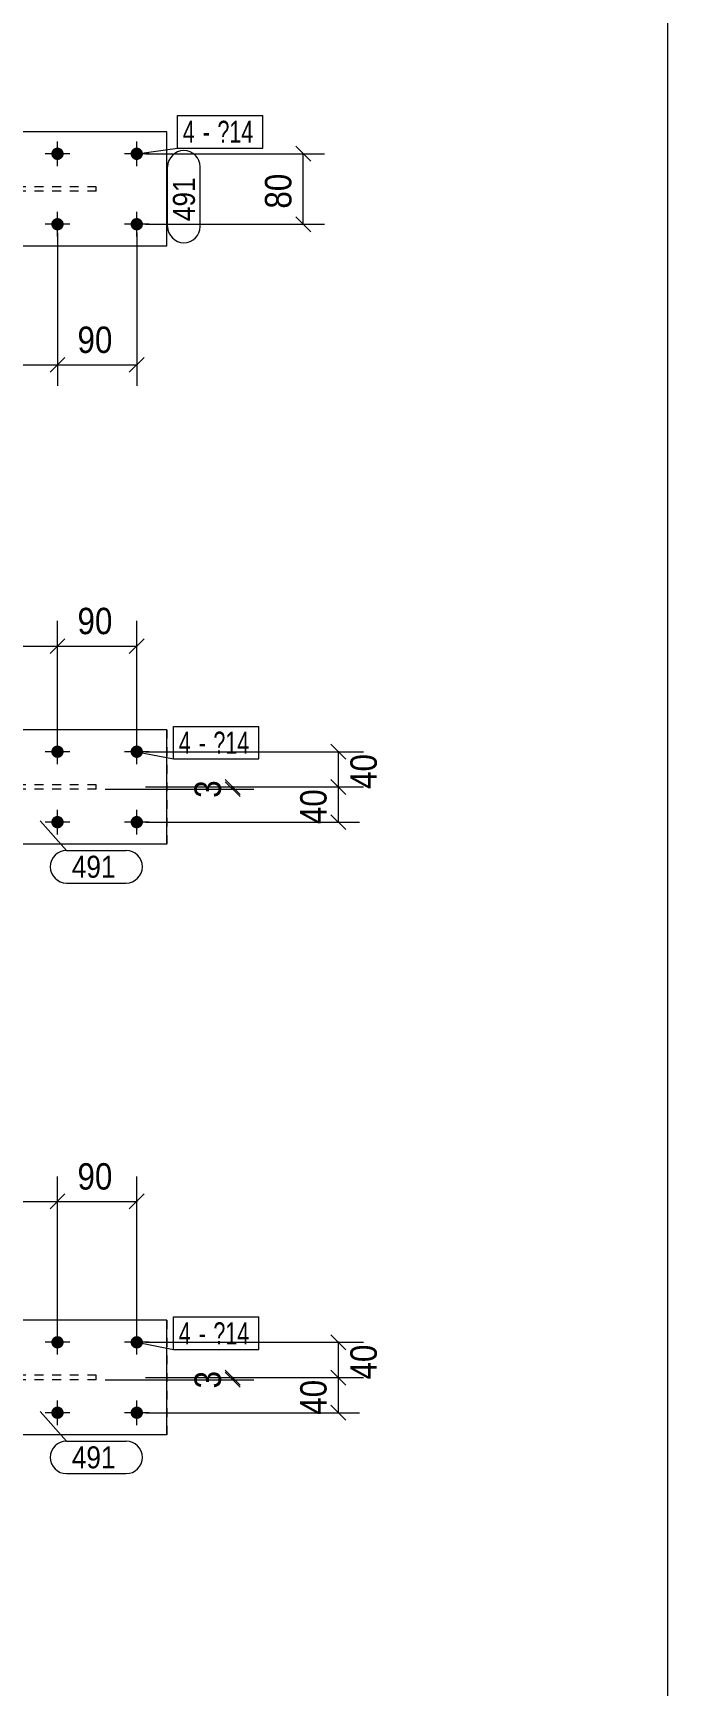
# Model space of a CAD drawing. Header units: millimetres. Extents: x 2 to 579, y 1 to 825.
# Drawn here: x 506.9 to 579, y 385.9 to 573.6 of the extents above; entities that cross this region are included whole.
import ezdxf

# ---------------------------------------------------------------- set-up
doc = ezdxf.new("R2010")
doc.units = ezdxf.units.MM
doc.linetypes.add('XKITLINE00', pattern=[0])
doc.linetypes.add('XKITLINE01', pattern=[4, 1, -1, 1, -1])
for name, color, linetype, lineweight in [('Bolt', 3, 'Continuous', 0), ('BoltMark', 7, 'Continuous', 0), ('Dimensions', 7, 'Continuous', 0), ('DrawingSheet', 5, 'Continuous', 0), ('Part', 2, 'Continuous', 0), ('PartMark', 7, 'Continuous', 0)]:
    doc.layers.add(name, color=color, linetype=linetype, lineweight=lineweight)
doc.styles.add('ARIAL', font='ARIAL.TTF')
doc.styles.add('ARIAL_NARROW', font='ARIALN.TTF')

# ---------------------------------------------------------------- blocks, each defined once
blk = doc.blocks.new('*A75')
at = {"layer": 'Bolt'}
for points in [[(509.67, 491.29), (509.63, 491.29), (509.6, 491.29), (509.56, 491.3), (509.53, 491.31), (509.5, 491.32), (509.46, 491.33), (509.43, 491.34), (509.4, 491.35), (509.37, 491.37), (509.34, 491.39), (509.31, 491.4), (509.28, 491.42), (509.26, 491.44), (509.23, 491.47), (509.2, 491.49), (509.18, 491.52), (509.16, 491.54), (509.14, 491.57), (509.12, 491.6), (509.1, 491.63), (509.08, 491.66), (509.07, 491.69), (509.05, 491.72), (509.04, 491.75), (509.03, 491.78), (509.02, 491.82), (509.01, 491.85), (509.01, 491.88), (509, 491.92), (509, 491.95), (509, 491.99), (509, 492.02), (509, 492.05), (509.01, 492.09), (509.01, 492.12), (509.02, 492.16), (509.03, 492.19), (509.04, 492.22), (509.05, 492.25), (509.07, 492.29), (509.08, 492.32), (509.1, 492.35), (509.12, 492.38), (509.14, 492.4), (509.16, 492.43), (509.18, 492.46), (509.2, 492.48), (509.23, 492.5), (509.26, 492.53), (509.28, 492.55), (509.31, 492.57), (509.34, 492.59), (509.37, 492.6), (509.4, 492.62), (509.43, 492.63), (509.46, 492.65), (509.5, 492.66), (509.53, 492.67), (509.56, 492.67), (509.6, 492.68), (509.63, 492.68), (509.67, 492.69), (509.7, 492.69), (509.73, 492.69), (509.77, 492.68), (509.8, 492.68), (509.84, 492.67), (509.87, 492.67), (509.9, 492.66), (509.94, 492.65), (509.97, 492.63), (510, 492.62), (510.03, 492.6), (510.06, 492.59), (510.09, 492.57), (510.12, 492.55), (510.14, 492.53), (510.17, 492.5), (510.19, 492.48), (510.22, 492.46), (510.24, 492.43), (510.26, 492.4), (510.28, 492.38), (510.3, 492.35), (510.32, 492.32), (510.33, 492.29), (510.35, 492.25), (510.36, 492.22), (510.37, 492.19), (510.38, 492.16), (510.39, 492.12), (510.39, 492.09), (510.4, 492.05), (510.4, 492.02), (510.4, 491.99), (510.4, 491.95), (510.4, 491.92), (510.39, 491.88), (510.39, 491.85), (510.38, 491.82), (510.37, 491.78), (510.36, 491.75), (510.35, 491.72), (510.33, 491.69), (510.32, 491.66), (510.3, 491.63), (510.28, 491.6), (510.26, 491.57), (510.24, 491.54), (510.22, 491.52), (510.19, 491.49), (510.17, 491.47), (510.14, 491.44), (510.12, 491.42), (510.09, 491.4), (510.06, 491.39), (510.03, 491.37), (510, 491.35), (509.97, 491.34), (509.94, 491.33), (509.9, 491.32), (509.87, 491.31), (509.84, 491.3), (509.8, 491.29), (509.77, 491.29), (509.73, 491.29), (509.7, 491.29)], [(518.67, 491.29), (518.63, 491.29), (518.6, 491.29), (518.56, 491.3), (518.53, 491.31), (518.5, 491.32), (518.46, 491.33), (518.43, 491.34), (518.4, 491.35), (518.37, 491.37), (518.34, 491.39), (518.31, 491.4), (518.28, 491.42), (518.26, 491.44), (518.23, 491.47), (518.2, 491.49), (518.18, 491.52), (518.16, 491.54), (518.14, 491.57), (518.12, 491.6), (518.1, 491.63), (518.08, 491.66), (518.07, 491.69), (518.05, 491.72), (518.04, 491.75), (518.03, 491.78), (518.02, 491.82), (518.01, 491.85), (518.01, 491.88), (518, 491.92), (518, 491.95), (518, 491.99), (518, 492.02), (518, 492.05), (518.01, 492.09), (518.01, 492.12), (518.02, 492.16), (518.03, 492.19), (518.04, 492.22), (518.05, 492.25), (518.07, 492.29), (518.08, 492.32), (518.1, 492.35), (518.12, 492.38), (518.14, 492.4), (518.16, 492.43), (518.18, 492.46), (518.2, 492.48), (518.23, 492.5), (518.26, 492.53), (518.28, 492.55), (518.31, 492.57), (518.34, 492.59), (518.37, 492.6), (518.4, 492.62), (518.43, 492.63), (518.46, 492.65), (518.5, 492.66), (518.53, 492.67), (518.56, 492.67), (518.6, 492.68), (518.63, 492.68), (518.67, 492.69), (518.7, 492.69), (518.73, 492.69), (518.77, 492.68), (518.8, 492.68), (518.84, 492.67), (518.87, 492.67), (518.9, 492.66), (518.94, 492.65), (518.97, 492.63), (519, 492.62), (519.03, 492.6), (519.06, 492.59), (519.09, 492.57), (519.12, 492.55), (519.14, 492.53), (519.17, 492.5), (519.19, 492.48), (519.22, 492.46), (519.24, 492.43), (519.26, 492.4), (519.28, 492.38), (519.3, 492.35), (519.32, 492.32), (519.33, 492.29), (519.35, 492.25), (519.36, 492.22), (519.37, 492.19), (519.38, 492.16), (519.39, 492.12), (519.39, 492.09), (519.4, 492.05), (519.4, 492.02), (519.4, 491.99), (519.4, 491.95), (519.4, 491.92), (519.39, 491.88), (519.39, 491.85), (519.38, 491.82), (519.37, 491.78), (519.36, 491.75), (519.35, 491.72), (519.33, 491.69), (519.32, 491.66), (519.3, 491.63), (519.28, 491.6), (519.26, 491.57), (519.24, 491.54), (519.22, 491.52), (519.19, 491.49), (519.17, 491.47), (519.14, 491.44), (519.12, 491.42), (519.09, 491.4), (519.06, 491.39), (519.03, 491.37), (519, 491.35), (518.97, 491.34), (518.94, 491.33), (518.9, 491.32), (518.87, 491.31), (518.84, 491.3), (518.8, 491.29), (518.77, 491.29), (518.73, 491.29), (518.7, 491.29)], [(509.67, 483.29), (509.63, 483.29), (509.6, 483.29), (509.56, 483.3), (509.53, 483.31), (509.5, 483.32), (509.46, 483.33), (509.43, 483.34), (509.4, 483.35), (509.37, 483.37), (509.34, 483.39), (509.31, 483.4), (509.28, 483.42), (509.26, 483.44), (509.23, 483.47), (509.2, 483.49), (509.18, 483.52), (509.16, 483.54), (509.14, 483.57), (509.12, 483.6), (509.1, 483.63), (509.08, 483.66), (509.07, 483.69), (509.05, 483.72), (509.04, 483.75), (509.03, 483.78), (509.02, 483.82), (509.01, 483.85), (509.01, 483.88), (509, 483.92), (509, 483.95), (509, 483.99), (509, 484.02), (509, 484.05), (509.01, 484.09), (509.01, 484.12), (509.02, 484.16), (509.03, 484.19), (509.04, 484.22), (509.05, 484.25), (509.07, 484.29), (509.08, 484.32), (509.1, 484.35), (509.12, 484.38), (509.14, 484.4), (509.16, 484.43), (509.18, 484.46), (509.2, 484.48), (509.23, 484.5), (509.26, 484.53), (509.28, 484.55), (509.31, 484.57), (509.34, 484.59), (509.37, 484.6), (509.4, 484.62), (509.43, 484.63), (509.46, 484.65), (509.5, 484.66), (509.53, 484.67), (509.56, 484.67), (509.6, 484.68), (509.63, 484.68), (509.67, 484.69), (509.7, 484.69), (509.73, 484.69), (509.77, 484.68), (509.8, 484.68), (509.84, 484.67), (509.87, 484.67), (509.9, 484.66), (509.94, 484.65), (509.97, 484.63), (510, 484.62), (510.03, 484.6), (510.06, 484.59), (510.09, 484.57), (510.12, 484.55), (510.14, 484.53), (510.17, 484.5), (510.19, 484.48), (510.22, 484.46), (510.24, 484.43), (510.26, 484.4), (510.28, 484.38), (510.3, 484.35), (510.32, 484.32), (510.33, 484.29), (510.35, 484.25), (510.36, 484.22), (510.37, 484.19), (510.38, 484.16), (510.39, 484.12), (510.39, 484.09), (510.4, 484.05), (510.4, 484.02), (510.4, 483.99), (510.4, 483.95), (510.4, 483.92), (510.39, 483.88), (510.39, 483.85), (510.38, 483.82), (510.37, 483.78), (510.36, 483.75), (510.35, 483.72), (510.33, 483.69), (510.32, 483.66), (510.3, 483.63), (510.28, 483.6), (510.26, 483.57), (510.24, 483.54), (510.22, 483.52), (510.19, 483.49), (510.17, 483.47), (510.14, 483.44), (510.12, 483.42), (510.09, 483.4), (510.06, 483.39), (510.03, 483.37), (510, 483.35), (509.97, 483.34), (509.94, 483.33), (509.9, 483.32), (509.87, 483.31), (509.84, 483.3), (509.8, 483.29), (509.77, 483.29), (509.73, 483.29), (509.7, 483.29)], [(518.67, 483.29), (518.63, 483.29), (518.6, 483.29), (518.56, 483.3), (518.53, 483.31), (518.5, 483.32), (518.46, 483.33), (518.43, 483.34), (518.4, 483.35), (518.37, 483.37), (518.34, 483.39), (518.31, 483.4), (518.28, 483.42), (518.26, 483.44), (518.23, 483.47), (518.2, 483.49), (518.18, 483.52), (518.16, 483.54), (518.14, 483.57), (518.12, 483.6), (518.1, 483.63), (518.08, 483.66), (518.07, 483.69), (518.05, 483.72), (518.04, 483.75), (518.03, 483.78), (518.02, 483.82), (518.01, 483.85), (518.01, 483.88), (518, 483.92), (518, 483.95), (518, 483.99), (518, 484.02), (518, 484.05), (518.01, 484.09), (518.01, 484.12), (518.02, 484.16), (518.03, 484.19), (518.04, 484.22), (518.05, 484.25), (518.07, 484.29), (518.08, 484.32), (518.1, 484.35), (518.12, 484.38), (518.14, 484.4), (518.16, 484.43), (518.18, 484.46), (518.2, 484.48), (518.23, 484.5), (518.26, 484.53), (518.28, 484.55), (518.31, 484.57), (518.34, 484.59), (518.37, 484.6), (518.4, 484.62), (518.43, 484.63), (518.46, 484.65), (518.5, 484.66), (518.53, 484.67), (518.56, 484.67), (518.6, 484.68), (518.63, 484.68), (518.67, 484.69), (518.7, 484.69), (518.73, 484.69), (518.77, 484.68), (518.8, 484.68), (518.84, 484.67), (518.87, 484.67), (518.9, 484.66), (518.94, 484.65), (518.97, 484.63), (519, 484.62), (519.03, 484.6), (519.06, 484.59), (519.09, 484.57), (519.12, 484.55), (519.14, 484.53), (519.17, 484.5), (519.19, 484.48), (519.22, 484.46), (519.24, 484.43), (519.26, 484.4), (519.28, 484.38), (519.3, 484.35), (519.32, 484.32), (519.33, 484.29), (519.35, 484.25), (519.36, 484.22), (519.37, 484.19), (519.38, 484.16), (519.39, 484.12), (519.39, 484.09), (519.4, 484.05), (519.4, 484.02), (519.4, 483.99), (519.4, 483.95), (519.4, 483.92), (519.39, 483.88), (519.39, 483.85), (519.38, 483.82), (519.37, 483.78), (519.36, 483.75), (519.35, 483.72), (519.33, 483.69), (519.32, 483.66), (519.3, 483.63), (519.28, 483.6), (519.26, 483.57), (519.24, 483.54), (519.22, 483.52), (519.19, 483.49), (519.17, 483.47), (519.14, 483.44), (519.12, 483.42), (519.09, 483.4), (519.06, 483.39), (519.03, 483.37), (519, 483.35), (518.97, 483.34), (518.94, 483.33), (518.9, 483.32), (518.87, 483.31), (518.84, 483.3), (518.8, 483.29), (518.77, 483.29), (518.73, 483.29), (518.7, 483.29)]]:
    blk.add_hatch(color=3, dxfattribs=at).paths.add_polyline_path(points, flags=17)
at = {"layer": 'Bolt', "color": 3, "linetype": 'XKITLINE00', "lineweight": 0}
for p, q in [((509.7, 490.59), (509.7, 493.39)), ((518.7, 490.59), (518.7, 493.39)), ((511.1, 491.99), (508.3, 491.99)), ((520.1, 491.99), (517.3, 491.99)), ((509.7, 482.59), (509.7, 485.39)), ((518.7, 482.59), (518.7, 485.39)), ((511.1, 483.99), (508.3, 483.99)), ((520.1, 483.99), (517.3, 483.99))]:
    blk.add_line(p, q, dxfattribs=at)
blk = doc.blocks.new('*A77')
at = {"layer": 'Part', "color": 7, "linetype": 'XKITLINE01', "lineweight": 0}
for p, q in [((514.1, 488.24), (504.1, 488.24)), ((504.1, 487.74), (504.1, 488.24)), ((514.1, 487.74), (504.1, 487.74)), ((514.1, 487.74), (514.1, 488.24))]:
    blk.add_line(p, q, dxfattribs=at)
blk = doc.blocks.new('*A78')
at = {"layer": 'Part', "color": 2, "linetype": 'XKITLINE00', "lineweight": 0}
for p, q in [((522.1, 494.49), (504.1, 494.49)), ((522.1, 481.49), (522.1, 494.49)), ((522.1, 481.49), (504.1, 481.49))]:
    blk.add_line(p, q, dxfattribs=at)
at = {"layer": 'Part', "color": 7, "linetype": 'XKITLINE01', "lineweight": 0}
for p, q in [((504.1, 481.49), (504.1, 494.49)), ((504.1, 494.49), (504.1, 481.49)), ((522.1, 494.49), (522.1, 481.49))]:
    blk.add_line(p, q, dxfattribs=at)
blk = doc.blocks.new('*A85')
at = {"layer": 'Bolt'}
for points in [[(509.67, 559.22), (509.63, 559.22), (509.6, 559.22), (509.56, 559.23), (509.53, 559.24), (509.5, 559.25), (509.46, 559.26), (509.43, 559.27), (509.4, 559.28), (509.37, 559.3), (509.34, 559.32), (509.31, 559.34), (509.28, 559.35), (509.26, 559.38), (509.23, 559.4), (509.2, 559.42), (509.18, 559.45), (509.16, 559.47), (509.14, 559.5), (509.12, 559.53), (509.1, 559.56), (509.08, 559.59), (509.07, 559.62), (509.05, 559.65), (509.04, 559.68), (509.03, 559.71), (509.02, 559.75), (509.01, 559.78), (509.01, 559.81), (509, 559.85), (509, 559.88), (509, 559.92), (509, 559.95), (509, 559.99), (509.01, 560.02), (509.01, 560.05), (509.02, 560.09), (509.03, 560.12), (509.04, 560.15), (509.05, 560.18), (509.07, 560.22), (509.08, 560.25), (509.1, 560.28), (509.12, 560.31), (509.14, 560.33), (509.16, 560.36), (509.18, 560.39), (509.2, 560.41), (509.23, 560.44), (509.26, 560.46), (509.28, 560.48), (509.31, 560.5), (509.34, 560.52), (509.37, 560.53), (509.4, 560.55), (509.43, 560.56), (509.46, 560.58), (509.5, 560.59), (509.53, 560.6), (509.56, 560.6), (509.6, 560.61), (509.63, 560.61), (509.67, 560.62), (509.7, 560.62), (509.73, 560.62), (509.77, 560.61), (509.8, 560.61), (509.84, 560.6), (509.87, 560.6), (509.9, 560.59), (509.94, 560.58), (509.97, 560.56), (510, 560.55), (510.03, 560.53), (510.06, 560.52), (510.09, 560.5), (510.12, 560.48), (510.14, 560.46), (510.17, 560.44), (510.19, 560.41), (510.22, 560.39), (510.24, 560.36), (510.26, 560.33), (510.28, 560.31), (510.3, 560.28), (510.32, 560.25), (510.33, 560.22), (510.35, 560.18), (510.36, 560.15), (510.37, 560.12), (510.38, 560.09), (510.39, 560.05), (510.39, 560.02), (510.4, 559.99), (510.4, 559.95), (510.4, 559.92), (510.4, 559.88), (510.4, 559.85), (510.39, 559.81), (510.39, 559.78), (510.38, 559.75), (510.37, 559.71), (510.36, 559.68), (510.35, 559.65), (510.33, 559.62), (510.32, 559.59), (510.3, 559.56), (510.28, 559.53), (510.26, 559.5), (510.24, 559.47), (510.22, 559.45), (510.19, 559.42), (510.17, 559.4), (510.14, 559.38), (510.12, 559.35), (510.09, 559.34), (510.06, 559.32), (510.03, 559.3), (510, 559.28), (509.97, 559.27), (509.94, 559.26), (509.9, 559.25), (509.87, 559.24), (509.84, 559.23), (509.8, 559.22), (509.77, 559.22), (509.73, 559.22), (509.7, 559.22)], [(518.67, 559.22), (518.63, 559.22), (518.6, 559.22), (518.56, 559.23), (518.53, 559.24), (518.5, 559.25), (518.46, 559.26), (518.43, 559.27), (518.4, 559.28), (518.37, 559.3), (518.34, 559.32), (518.31, 559.34), (518.28, 559.35), (518.26, 559.38), (518.23, 559.4), (518.2, 559.42), (518.18, 559.45), (518.16, 559.47), (518.14, 559.5), (518.12, 559.53), (518.1, 559.56), (518.08, 559.59), (518.07, 559.62), (518.05, 559.65), (518.04, 559.68), (518.03, 559.71), (518.02, 559.75), (518.01, 559.78), (518.01, 559.81), (518, 559.85), (518, 559.88), (518, 559.92), (518, 559.95), (518, 559.99), (518.01, 560.02), (518.01, 560.05), (518.02, 560.09), (518.03, 560.12), (518.04, 560.15), (518.05, 560.18), (518.07, 560.22), (518.08, 560.25), (518.1, 560.28), (518.12, 560.31), (518.14, 560.33), (518.16, 560.36), (518.18, 560.39), (518.2, 560.41), (518.23, 560.44), (518.26, 560.46), (518.28, 560.48), (518.31, 560.5), (518.34, 560.52), (518.37, 560.53), (518.4, 560.55), (518.43, 560.56), (518.46, 560.58), (518.5, 560.59), (518.53, 560.6), (518.56, 560.6), (518.6, 560.61), (518.63, 560.61), (518.67, 560.62), (518.7, 560.62), (518.73, 560.62), (518.77, 560.61), (518.8, 560.61), (518.84, 560.6), (518.87, 560.6), (518.9, 560.59), (518.94, 560.58), (518.97, 560.56), (519, 560.55), (519.03, 560.53), (519.06, 560.52), (519.09, 560.5), (519.12, 560.48), (519.14, 560.46), (519.17, 560.44), (519.19, 560.41), (519.22, 560.39), (519.24, 560.36), (519.26, 560.33), (519.28, 560.31), (519.3, 560.28), (519.32, 560.25), (519.33, 560.22), (519.35, 560.18), (519.36, 560.15), (519.37, 560.12), (519.38, 560.09), (519.39, 560.05), (519.39, 560.02), (519.4, 559.99), (519.4, 559.95), (519.4, 559.92), (519.4, 559.88), (519.4, 559.85), (519.39, 559.81), (519.39, 559.78), (519.38, 559.75), (519.37, 559.71), (519.36, 559.68), (519.35, 559.65), (519.33, 559.62), (519.32, 559.59), (519.3, 559.56), (519.28, 559.53), (519.26, 559.5), (519.24, 559.47), (519.22, 559.45), (519.19, 559.42), (519.17, 559.4), (519.14, 559.38), (519.12, 559.35), (519.09, 559.34), (519.06, 559.32), (519.03, 559.3), (519, 559.28), (518.97, 559.27), (518.94, 559.26), (518.9, 559.25), (518.87, 559.24), (518.84, 559.23), (518.8, 559.22), (518.77, 559.22), (518.73, 559.22), (518.7, 559.22)], [(509.67, 551.22), (509.63, 551.22), (509.6, 551.22), (509.56, 551.23), (509.53, 551.24), (509.5, 551.25), (509.46, 551.26), (509.43, 551.27), (509.4, 551.28), (509.37, 551.3), (509.34, 551.32), (509.31, 551.34), (509.28, 551.35), (509.26, 551.38), (509.23, 551.4), (509.2, 551.42), (509.18, 551.45), (509.16, 551.47), (509.14, 551.5), (509.12, 551.53), (509.1, 551.56), (509.08, 551.59), (509.07, 551.62), (509.05, 551.65), (509.04, 551.68), (509.03, 551.71), (509.02, 551.75), (509.01, 551.78), (509.01, 551.81), (509, 551.85), (509, 551.88), (509, 551.92), (509, 551.95), (509, 551.99), (509.01, 552.02), (509.01, 552.05), (509.02, 552.09), (509.03, 552.12), (509.04, 552.15), (509.05, 552.18), (509.07, 552.22), (509.08, 552.25), (509.1, 552.28), (509.12, 552.31), (509.14, 552.33), (509.16, 552.36), (509.18, 552.39), (509.2, 552.41), (509.23, 552.44), (509.26, 552.46), (509.28, 552.48), (509.31, 552.5), (509.34, 552.52), (509.37, 552.53), (509.4, 552.55), (509.43, 552.56), (509.46, 552.58), (509.5, 552.59), (509.53, 552.6), (509.56, 552.6), (509.6, 552.61), (509.63, 552.61), (509.67, 552.62), (509.7, 552.62), (509.73, 552.62), (509.77, 552.61), (509.8, 552.61), (509.84, 552.6), (509.87, 552.6), (509.9, 552.59), (509.94, 552.58), (509.97, 552.56), (510, 552.55), (510.03, 552.53), (510.06, 552.52), (510.09, 552.5), (510.12, 552.48), (510.14, 552.46), (510.17, 552.44), (510.19, 552.41), (510.22, 552.39), (510.24, 552.36), (510.26, 552.33), (510.28, 552.31), (510.3, 552.28), (510.32, 552.25), (510.33, 552.22), (510.35, 552.18), (510.36, 552.15), (510.37, 552.12), (510.38, 552.09), (510.39, 552.05), (510.39, 552.02), (510.4, 551.99), (510.4, 551.95), (510.4, 551.92), (510.4, 551.88), (510.4, 551.85), (510.39, 551.81), (510.39, 551.78), (510.38, 551.75), (510.37, 551.71), (510.36, 551.68), (510.35, 551.65), (510.33, 551.62), (510.32, 551.59), (510.3, 551.56), (510.28, 551.53), (510.26, 551.5), (510.24, 551.47), (510.22, 551.45), (510.19, 551.42), (510.17, 551.4), (510.14, 551.38), (510.12, 551.35), (510.09, 551.34), (510.06, 551.32), (510.03, 551.3), (510, 551.28), (509.97, 551.27), (509.94, 551.26), (509.9, 551.25), (509.87, 551.24), (509.84, 551.23), (509.8, 551.22), (509.77, 551.22), (509.73, 551.22), (509.7, 551.22)], [(518.67, 551.22), (518.63, 551.22), (518.6, 551.22), (518.56, 551.23), (518.53, 551.24), (518.5, 551.25), (518.46, 551.26), (518.43, 551.27), (518.4, 551.28), (518.37, 551.3), (518.34, 551.32), (518.31, 551.34), (518.28, 551.35), (518.26, 551.38), (518.23, 551.4), (518.2, 551.42), (518.18, 551.45), (518.16, 551.47), (518.14, 551.5), (518.12, 551.53), (518.1, 551.56), (518.08, 551.59), (518.07, 551.62), (518.05, 551.65), (518.04, 551.68), (518.03, 551.71), (518.02, 551.75), (518.01, 551.78), (518.01, 551.81), (518, 551.85), (518, 551.88), (518, 551.92), (518, 551.95), (518, 551.99), (518.01, 552.02), (518.01, 552.05), (518.02, 552.09), (518.03, 552.12), (518.04, 552.15), (518.05, 552.18), (518.07, 552.22), (518.08, 552.25), (518.1, 552.28), (518.12, 552.31), (518.14, 552.33), (518.16, 552.36), (518.18, 552.39), (518.2, 552.41), (518.23, 552.44), (518.26, 552.46), (518.28, 552.48), (518.31, 552.5), (518.34, 552.52), (518.37, 552.53), (518.4, 552.55), (518.43, 552.56), (518.46, 552.58), (518.5, 552.59), (518.53, 552.6), (518.56, 552.6), (518.6, 552.61), (518.63, 552.61), (518.67, 552.62), (518.7, 552.62), (518.73, 552.62), (518.77, 552.61), (518.8, 552.61), (518.84, 552.6), (518.87, 552.6), (518.9, 552.59), (518.94, 552.58), (518.97, 552.56), (519, 552.55), (519.03, 552.53), (519.06, 552.52), (519.09, 552.5), (519.12, 552.48), (519.14, 552.46), (519.17, 552.44), (519.19, 552.41), (519.22, 552.39), (519.24, 552.36), (519.26, 552.33), (519.28, 552.31), (519.3, 552.28), (519.32, 552.25), (519.33, 552.22), (519.35, 552.18), (519.36, 552.15), (519.37, 552.12), (519.38, 552.09), (519.39, 552.05), (519.39, 552.02), (519.4, 551.99), (519.4, 551.95), (519.4, 551.92), (519.4, 551.88), (519.4, 551.85), (519.39, 551.81), (519.39, 551.78), (519.38, 551.75), (519.37, 551.71), (519.36, 551.68), (519.35, 551.65), (519.33, 551.62), (519.32, 551.59), (519.3, 551.56), (519.28, 551.53), (519.26, 551.5), (519.24, 551.47), (519.22, 551.45), (519.19, 551.42), (519.17, 551.4), (519.14, 551.38), (519.12, 551.35), (519.09, 551.34), (519.06, 551.32), (519.03, 551.3), (519, 551.28), (518.97, 551.27), (518.94, 551.26), (518.9, 551.25), (518.87, 551.24), (518.84, 551.23), (518.8, 551.22), (518.77, 551.22), (518.73, 551.22), (518.7, 551.22)]]:
    blk.add_hatch(color=3, dxfattribs=at).paths.add_polyline_path(points, flags=17)
at = {"layer": 'Bolt', "color": 3, "linetype": 'XKITLINE00', "lineweight": 0}
for p, q in [((511.1, 559.92), (508.3, 559.92)), ((509.7, 558.52), (509.7, 561.32)), ((520.1, 559.92), (517.3, 559.92)), ((518.7, 558.52), (518.7, 561.32)), ((509.7, 550.52), (509.7, 553.32)), ((518.7, 550.52), (518.7, 553.32)), ((511.1, 551.92), (508.3, 551.92)), ((520.1, 551.92), (517.3, 551.92))]:
    blk.add_line(p, q, dxfattribs=at)
blk = doc.blocks.new('*A88')
at = {"layer": 'Part', "color": 7, "linetype": 'XKITLINE01', "lineweight": 0}
for p, q in [((514.1, 556.17), (504.1, 556.17)), ((504.1, 555.67), (504.1, 556.17)), ((514.1, 555.67), (514.1, 556.17)), ((514.1, 555.67), (504.1, 555.67))]:
    blk.add_line(p, q, dxfattribs=at)
blk = doc.blocks.new('*A89')
at = {"layer": 'Part', "color": 2, "linetype": 'XKITLINE00', "lineweight": 0}
for p, q in [((522.1, 562.42), (504.1, 562.42)), ((522.1, 549.42), (522.1, 562.42)), ((522.1, 549.42), (504.1, 549.42))]:
    blk.add_line(p, q, dxfattribs=at)
at = {"layer": 'Part', "color": 7, "linetype": 'XKITLINE01', "lineweight": 0}
blk.add_line((504.1, 549.42), (504.1, 562.42), dxfattribs=at)
blk = doc.blocks.new('*A105')
at = {"layer": 'Bolt'}
for points in [[(509.67, 424.19), (509.63, 424.19), (509.6, 424.2), (509.56, 424.2), (509.53, 424.21), (509.5, 424.22), (509.46, 424.23), (509.43, 424.24), (509.4, 424.25), (509.37, 424.27), (509.34, 424.29), (509.31, 424.31), (509.28, 424.33), (509.26, 424.35), (509.23, 424.37), (509.2, 424.39), (509.18, 424.42), (509.16, 424.44), (509.14, 424.47), (509.12, 424.5), (509.1, 424.53), (509.08, 424.56), (509.07, 424.59), (509.05, 424.62), (509.04, 424.65), (509.03, 424.68), (509.02, 424.72), (509.01, 424.75), (509.01, 424.78), (509, 424.82), (509, 424.85), (509, 424.89), (509, 424.92), (509, 424.96), (509.01, 424.99), (509.01, 425.02), (509.02, 425.06), (509.03, 425.09), (509.04, 425.12), (509.05, 425.16), (509.07, 425.19), (509.08, 425.22), (509.1, 425.25), (509.12, 425.28), (509.14, 425.3), (509.16, 425.33), (509.18, 425.36), (509.2, 425.38), (509.23, 425.41), (509.26, 425.43), (509.28, 425.45), (509.31, 425.47), (509.34, 425.49), (509.37, 425.5), (509.4, 425.52), (509.43, 425.53), (509.46, 425.55), (509.5, 425.56), (509.53, 425.57), (509.56, 425.57), (509.6, 425.58), (509.63, 425.58), (509.67, 425.59), (509.7, 425.59), (509.73, 425.59), (509.77, 425.58), (509.8, 425.58), (509.84, 425.57), (509.87, 425.57), (509.9, 425.56), (509.94, 425.55), (509.97, 425.53), (510, 425.52), (510.03, 425.5), (510.06, 425.49), (510.09, 425.47), (510.12, 425.45), (510.14, 425.43), (510.17, 425.41), (510.19, 425.38), (510.22, 425.36), (510.24, 425.33), (510.26, 425.3), (510.28, 425.28), (510.3, 425.25), (510.32, 425.22), (510.33, 425.19), (510.35, 425.16), (510.36, 425.12), (510.37, 425.09), (510.38, 425.06), (510.39, 425.02), (510.39, 424.99), (510.4, 424.96), (510.4, 424.92), (510.4, 424.89), (510.4, 424.85), (510.4, 424.82), (510.39, 424.78), (510.39, 424.75), (510.38, 424.72), (510.37, 424.68), (510.36, 424.65), (510.35, 424.62), (510.33, 424.59), (510.32, 424.56), (510.3, 424.53), (510.28, 424.5), (510.26, 424.47), (510.24, 424.44), (510.22, 424.42), (510.19, 424.39), (510.17, 424.37), (510.14, 424.35), (510.12, 424.33), (510.09, 424.31), (510.06, 424.29), (510.03, 424.27), (510, 424.25), (509.97, 424.24), (509.94, 424.23), (509.9, 424.22), (509.87, 424.21), (509.84, 424.2), (509.8, 424.2), (509.77, 424.19), (509.73, 424.19), (509.7, 424.19)], [(518.67, 424.19), (518.63, 424.19), (518.6, 424.2), (518.56, 424.2), (518.53, 424.21), (518.5, 424.22), (518.46, 424.23), (518.43, 424.24), (518.4, 424.25), (518.37, 424.27), (518.34, 424.29), (518.31, 424.31), (518.28, 424.33), (518.26, 424.35), (518.23, 424.37), (518.2, 424.39), (518.18, 424.42), (518.16, 424.44), (518.14, 424.47), (518.12, 424.5), (518.1, 424.53), (518.08, 424.56), (518.07, 424.59), (518.05, 424.62), (518.04, 424.65), (518.03, 424.68), (518.02, 424.72), (518.01, 424.75), (518.01, 424.78), (518, 424.82), (518, 424.85), (518, 424.89), (518, 424.92), (518, 424.96), (518.01, 424.99), (518.01, 425.02), (518.02, 425.06), (518.03, 425.09), (518.04, 425.12), (518.05, 425.16), (518.07, 425.19), (518.08, 425.22), (518.1, 425.25), (518.12, 425.28), (518.14, 425.3), (518.16, 425.33), (518.18, 425.36), (518.2, 425.38), (518.23, 425.41), (518.26, 425.43), (518.28, 425.45), (518.31, 425.47), (518.34, 425.49), (518.37, 425.5), (518.4, 425.52), (518.43, 425.53), (518.46, 425.55), (518.5, 425.56), (518.53, 425.57), (518.56, 425.57), (518.6, 425.58), (518.63, 425.58), (518.67, 425.59), (518.7, 425.59), (518.73, 425.59), (518.77, 425.58), (518.8, 425.58), (518.84, 425.57), (518.87, 425.57), (518.9, 425.56), (518.94, 425.55), (518.97, 425.53), (519, 425.52), (519.03, 425.5), (519.06, 425.49), (519.09, 425.47), (519.12, 425.45), (519.14, 425.43), (519.17, 425.41), (519.19, 425.38), (519.22, 425.36), (519.24, 425.33), (519.26, 425.3), (519.28, 425.28), (519.3, 425.25), (519.32, 425.22), (519.33, 425.19), (519.35, 425.16), (519.36, 425.12), (519.37, 425.09), (519.38, 425.06), (519.39, 425.02), (519.39, 424.99), (519.4, 424.96), (519.4, 424.92), (519.4, 424.89), (519.4, 424.85), (519.4, 424.82), (519.39, 424.78), (519.39, 424.75), (519.38, 424.72), (519.37, 424.68), (519.36, 424.65), (519.35, 424.62), (519.33, 424.59), (519.32, 424.56), (519.3, 424.53), (519.28, 424.5), (519.26, 424.47), (519.24, 424.44), (519.22, 424.42), (519.19, 424.39), (519.17, 424.37), (519.14, 424.35), (519.12, 424.33), (519.09, 424.31), (519.06, 424.29), (519.03, 424.27), (519, 424.25), (518.97, 424.24), (518.94, 424.23), (518.9, 424.22), (518.87, 424.21), (518.84, 424.2), (518.8, 424.2), (518.77, 424.19), (518.73, 424.19), (518.7, 424.19)], [(509.67, 416.19), (509.63, 416.19), (509.6, 416.2), (509.56, 416.2), (509.53, 416.21), (509.5, 416.22), (509.46, 416.23), (509.43, 416.24), (509.4, 416.25), (509.37, 416.27), (509.34, 416.29), (509.31, 416.31), (509.28, 416.33), (509.26, 416.35), (509.23, 416.37), (509.2, 416.39), (509.18, 416.42), (509.16, 416.44), (509.14, 416.47), (509.12, 416.5), (509.1, 416.53), (509.08, 416.56), (509.07, 416.59), (509.05, 416.62), (509.04, 416.65), (509.03, 416.68), (509.02, 416.72), (509.01, 416.75), (509.01, 416.78), (509, 416.82), (509, 416.85), (509, 416.89), (509, 416.92), (509, 416.96), (509.01, 416.99), (509.01, 417.02), (509.02, 417.06), (509.03, 417.09), (509.04, 417.12), (509.05, 417.16), (509.07, 417.19), (509.08, 417.22), (509.1, 417.25), (509.12, 417.28), (509.14, 417.3), (509.16, 417.33), (509.18, 417.36), (509.2, 417.38), (509.23, 417.41), (509.26, 417.43), (509.28, 417.45), (509.31, 417.47), (509.34, 417.49), (509.37, 417.5), (509.4, 417.52), (509.43, 417.53), (509.46, 417.55), (509.5, 417.56), (509.53, 417.57), (509.56, 417.57), (509.6, 417.58), (509.63, 417.58), (509.67, 417.59), (509.7, 417.59), (509.73, 417.59), (509.77, 417.58), (509.8, 417.58), (509.84, 417.57), (509.87, 417.57), (509.9, 417.56), (509.94, 417.55), (509.97, 417.53), (510, 417.52), (510.03, 417.5), (510.06, 417.49), (510.09, 417.47), (510.12, 417.45), (510.14, 417.43), (510.17, 417.41), (510.19, 417.38), (510.22, 417.36), (510.24, 417.33), (510.26, 417.3), (510.28, 417.28), (510.3, 417.25), (510.32, 417.22), (510.33, 417.19), (510.35, 417.16), (510.36, 417.12), (510.37, 417.09), (510.38, 417.06), (510.39, 417.02), (510.39, 416.99), (510.4, 416.96), (510.4, 416.92), (510.4, 416.89), (510.4, 416.85), (510.4, 416.82), (510.39, 416.78), (510.39, 416.75), (510.38, 416.72), (510.37, 416.68), (510.36, 416.65), (510.35, 416.62), (510.33, 416.59), (510.32, 416.56), (510.3, 416.53), (510.28, 416.5), (510.26, 416.47), (510.24, 416.44), (510.22, 416.42), (510.19, 416.39), (510.17, 416.37), (510.14, 416.35), (510.12, 416.33), (510.09, 416.31), (510.06, 416.29), (510.03, 416.27), (510, 416.25), (509.97, 416.24), (509.94, 416.23), (509.9, 416.22), (509.87, 416.21), (509.84, 416.2), (509.8, 416.2), (509.77, 416.19), (509.73, 416.19), (509.7, 416.19)], [(518.67, 416.19), (518.63, 416.19), (518.6, 416.2), (518.56, 416.2), (518.53, 416.21), (518.5, 416.22), (518.46, 416.23), (518.43, 416.24), (518.4, 416.25), (518.37, 416.27), (518.34, 416.29), (518.31, 416.31), (518.28, 416.33), (518.26, 416.35), (518.23, 416.37), (518.2, 416.39), (518.18, 416.42), (518.16, 416.44), (518.14, 416.47), (518.12, 416.5), (518.1, 416.53), (518.08, 416.56), (518.07, 416.59), (518.05, 416.62), (518.04, 416.65), (518.03, 416.68), (518.02, 416.72), (518.01, 416.75), (518.01, 416.78), (518, 416.82), (518, 416.85), (518, 416.89), (518, 416.92), (518, 416.96), (518.01, 416.99), (518.01, 417.02), (518.02, 417.06), (518.03, 417.09), (518.04, 417.12), (518.05, 417.16), (518.07, 417.19), (518.08, 417.22), (518.1, 417.25), (518.12, 417.28), (518.14, 417.3), (518.16, 417.33), (518.18, 417.36), (518.2, 417.38), (518.23, 417.41), (518.26, 417.43), (518.28, 417.45), (518.31, 417.47), (518.34, 417.49), (518.37, 417.5), (518.4, 417.52), (518.43, 417.53), (518.46, 417.55), (518.5, 417.56), (518.53, 417.57), (518.56, 417.57), (518.6, 417.58), (518.63, 417.58), (518.67, 417.59), (518.7, 417.59), (518.73, 417.59), (518.77, 417.58), (518.8, 417.58), (518.84, 417.57), (518.87, 417.57), (518.9, 417.56), (518.94, 417.55), (518.97, 417.53), (519, 417.52), (519.03, 417.5), (519.06, 417.49), (519.09, 417.47), (519.12, 417.45), (519.14, 417.43), (519.17, 417.41), (519.19, 417.38), (519.22, 417.36), (519.24, 417.33), (519.26, 417.3), (519.28, 417.28), (519.3, 417.25), (519.32, 417.22), (519.33, 417.19), (519.35, 417.16), (519.36, 417.12), (519.37, 417.09), (519.38, 417.06), (519.39, 417.02), (519.39, 416.99), (519.4, 416.96), (519.4, 416.92), (519.4, 416.89), (519.4, 416.85), (519.4, 416.82), (519.39, 416.78), (519.39, 416.75), (519.38, 416.72), (519.37, 416.68), (519.36, 416.65), (519.35, 416.62), (519.33, 416.59), (519.32, 416.56), (519.3, 416.53), (519.28, 416.5), (519.26, 416.47), (519.24, 416.44), (519.22, 416.42), (519.19, 416.39), (519.17, 416.37), (519.14, 416.35), (519.12, 416.33), (519.09, 416.31), (519.06, 416.29), (519.03, 416.27), (519, 416.25), (518.97, 416.24), (518.94, 416.23), (518.9, 416.22), (518.87, 416.21), (518.84, 416.2), (518.8, 416.2), (518.77, 416.19), (518.73, 416.19), (518.7, 416.19)]]:
    blk.add_hatch(color=3, dxfattribs=at).paths.add_polyline_path(points, flags=17)
at = {"layer": 'Bolt', "color": 3, "linetype": 'XKITLINE00', "lineweight": 0}
for p, q in [((509.7, 423.49), (509.7, 426.29)), ((518.7, 423.49), (518.7, 426.29)), ((511.1, 424.89), (508.3, 424.89)), ((520.1, 424.89), (517.3, 424.89)), ((511.1, 416.89), (508.3, 416.89)), ((509.7, 415.49), (509.7, 418.29)), ((520.1, 416.89), (517.3, 416.89)), ((518.7, 415.49), (518.7, 418.29))]:
    blk.add_line(p, q, dxfattribs=at)
blk = doc.blocks.new('*A109')
at = {"layer": 'Part', "color": 7, "linetype": 'XKITLINE01', "lineweight": 0}
for p, q in [((514.1, 421.14), (504.1, 421.14)), ((504.1, 420.64), (504.1, 421.14)), ((514.1, 420.64), (504.1, 420.64)), ((514.1, 420.64), (514.1, 421.14))]:
    blk.add_line(p, q, dxfattribs=at)
blk = doc.blocks.new('*A110')
at = {"layer": 'Part', "color": 2, "linetype": 'XKITLINE00', "lineweight": 0}
for p, q in [((522.1, 427.39), (504.1, 427.39)), ((522.1, 414.39), (522.1, 427.39)), ((522.1, 414.39), (504.1, 414.39))]:
    blk.add_line(p, q, dxfattribs=at)
at = {"layer": 'Part', "color": 7, "linetype": 'XKITLINE01', "lineweight": 0}
for p, q in [((504.1, 414.39), (504.1, 427.39)), ((504.1, 427.39), (504.1, 414.39)), ((522.1, 427.39), (522.1, 414.39))]:
    blk.add_line(p, q, dxfattribs=at)
blk = doc.blocks.new('*A114')
at = {"layer": 'DrawingSheet', "color": 5, "linetype": 'XKITLINE00', "lineweight": 0}
blk.add_line((579, 5), (579, 825), dxfattribs=at)
blk = doc.blocks.new('*A224')
at = {"layer": 'Dimensions', "color": 7, "linetype": 'XKITLINE00', "lineweight": 0}
for p, q in [((481.6, 492.99), (481.6, 506.84)), ((509.7, 492.99), (509.7, 506.84)), ((482.45, 504.83), (480.75, 503.14)), ((481.6, 503.99), (509.7, 503.99)), ((510.55, 504.83), (508.85, 503.14))]:
    blk.add_line(p, q, dxfattribs=at)
at = {"layer": 'Dimensions', "color": 3}
for p in [(481.6, 503.99), (509.7, 503.99)]:
    blk.add_point(p, dxfattribs=at)
at = {"layer": 'Dimensions', "color": 3, "style": 'ARIAL', "width": 0.85}
blk.add_text('281', height=3, dxfattribs=at).set_placement((492.31, 505.34))
blk = doc.blocks.new('*A225')
at = {"layer": 'Dimensions', "color": 7, "linetype": 'XKITLINE00', "lineweight": 0}
for p, q in [((509.7, 492.99), (509.7, 506.84)), ((518.7, 492.99), (518.7, 506.84)), ((510.55, 504.83), (508.85, 503.14)), ((509.7, 503.99), (518.7, 503.99)), ((519.55, 504.83), (517.85, 503.14))]:
    blk.add_line(p, q, dxfattribs=at)
at = {"layer": 'Dimensions', "color": 3}
for p in [(509.7, 503.99), (518.7, 503.99)]:
    blk.add_point(p, dxfattribs=at)
at = {"layer": 'Dimensions', "color": 3, "style": 'ARIAL', "width": 0.85}
blk.add_text('90', height=3, dxfattribs=at).set_placement((511.97, 505.34))
blk = doc.blocks.new('*A226')
at = {"layer": 'Dimensions', "color": 7, "linetype": 'XKITLINE00', "lineweight": 0}
for p, q in [((540.75, 488.83), (542.45, 487.14)), ((519.7, 487.99), (544, 487.99)), ((541.6, 483.99), (541.6, 487.99)), ((540.75, 484.83), (542.45, 483.14)), ((519.7, 483.99), (544, 483.99))]:
    blk.add_line(p, q, dxfattribs=at)
at = {"layer": 'Dimensions', "color": 3}
for p in [(541.6, 487.99), (541.6, 483.99)]:
    blk.add_point(p, dxfattribs=at)
at = {"layer": 'Dimensions', "color": 3, "style": 'ARIAL', "width": 0.85}
blk.add_text('40', height=3, rotation=90.0002, dxfattribs=at).set_placement((540.25, 483.76))
blk = doc.blocks.new('*A227')
at = {"layer": 'Dimensions', "color": 7, "linetype": 'XKITLINE00', "lineweight": 0}
for p, q in [((540.75, 492.83), (542.45, 491.14)), ((519.7, 491.99), (544.45, 491.99)), ((541.6, 487.99), (541.6, 491.99)), ((540.75, 488.83), (542.45, 487.14)), ((519.7, 487.99), (544.45, 487.99))]:
    blk.add_line(p, q, dxfattribs=at)
at = {"layer": 'Dimensions', "color": 3}
for p in [(541.6, 491.99), (541.6, 487.99)]:
    blk.add_point(p, dxfattribs=at)
at = {"layer": 'Dimensions', "color": 3, "style": 'ARIAL', "width": 0.85}
blk.add_text('40', height=3, rotation=90.0002, dxfattribs=at).set_placement((545.95, 487.76))
blk = doc.blocks.new('*A228')
at = {"layer": 'Dimensions', "color": 7, "linetype": 'XKITLINE00', "lineweight": 0}
for p, q in [((528.75, 488.83), (530.45, 487.14)), ((528.75, 488.58), (530.45, 486.89)), ((515.1, 487.74), (532, 487.74)), ((519.7, 487.99), (532, 487.99)), ((529.6, 487.74), (529.6, 487.99))]:
    blk.add_line(p, q, dxfattribs=at)
at = {"layer": 'Dimensions', "color": 3}
for p in [(529.6, 487.99), (529.6, 487.74)]:
    blk.add_point(p, dxfattribs=at)
at = {"layer": 'Dimensions', "color": 3, "style": 'ARIAL', "width": 0.85}
blk.add_text('3', height=3, rotation=90.0002, dxfattribs=at).set_placement((528.25, 486.75))
blk = doc.blocks.new('*A229')
at = {"layer": 'BoltMark', "color": 7, "linetype": 'XKITLINE00', "lineweight": 0}
for p, q in [((522.87, 494.87), (532.56, 494.87)), ((522.87, 491.17), (522.87, 494.87)), ((532.56, 491.17), (532.56, 494.87)), ((518.7, 491.99), (522.87, 491.17)), ((522.87, 491.17), (532.56, 491.17))]:
    blk.add_line(p, q, dxfattribs=at)
at = {"layer": 'BoltMark', "color": 3, "style": 'ARIAL_NARROW', "width": 0.85}
for s, p in [('4', (523.47, 491.77)), ('?14', (527.4, 491.77)), ('-', (525.74, 491.77))]:
    blk.add_text(s, height=2.5, dxfattribs=at).set_placement(p)
blk = doc.blocks.new('*A231')
at = {"layer": 'PartMark', "color": 7, "linetype": 'XKITLINE00', "lineweight": 0}
for p, q in [((507.73, 484.12), (510.73, 480.77)), ((510.73, 480.77), (517.49, 480.77)), ((510.73, 477.07), (517.49, 477.07))]:
    blk.add_line(p, q, dxfattribs=at)
for centre, start, end in [((510.73, 478.92), 90, 270), ((517.49, 478.92), 270, 90)]:
    blk.add_arc(centre, 1.85, start, end, dxfattribs=at)
at = {"layer": 'PartMark', "color": 3, "style": 'ARIAL', "width": 0.85}
blk.add_text('491', height=2.5, dxfattribs=at).set_placement((511.33, 477.67))
blk = doc.blocks.new('*A245')
at = {"layer": 'Dimensions', "color": 7, "linetype": 'XKITLINE00', "lineweight": 0}
for p, q in [((519.7, 559.92), (540, 559.92)), ((536.75, 560.77), (538.45, 559.07)), ((537.6, 551.92), (537.6, 559.92)), ((536.75, 552.77), (538.45, 551.07)), ((519.7, 551.92), (540, 551.92))]:
    blk.add_line(p, q, dxfattribs=at)
at = {"layer": 'Dimensions', "color": 3}
for p in [(537.6, 559.92), (537.6, 551.92)]:
    blk.add_point(p, dxfattribs=at)
at = {"layer": 'Dimensions', "color": 3, "style": 'ARIAL', "width": 0.85}
blk.add_text('80', height=3, rotation=90.0002, dxfattribs=at).set_placement((536.25, 553.69))
blk = doc.blocks.new('*A246')
at = {"layer": 'Dimensions', "color": 7, "linetype": 'XKITLINE00', "lineweight": 0}
for p, q in [((481.6, 550.92), (481.6, 533.54)), ((509.7, 550.92), (509.7, 533.54)), ((482.45, 536.78), (480.75, 535.09)), ((481.6, 535.94), (509.7, 535.94)), ((510.55, 536.78), (508.85, 535.09))]:
    blk.add_line(p, q, dxfattribs=at)
at = {"layer": 'Dimensions', "color": 3}
for p in [(481.6, 535.94), (509.7, 535.94)]:
    blk.add_point(p, dxfattribs=at)
at = {"layer": 'Dimensions', "color": 3, "style": 'ARIAL', "width": 0.85}
blk.add_text('281', height=3, dxfattribs=at).set_placement((492.31, 537.29))
blk = doc.blocks.new('*A247')
at = {"layer": 'Dimensions', "color": 7, "linetype": 'XKITLINE00', "lineweight": 0}
for p, q in [((509.7, 550.92), (509.7, 533.54)), ((518.7, 550.92), (518.7, 533.54)), ((510.55, 536.78), (508.85, 535.09)), ((509.7, 535.94), (518.7, 535.94)), ((519.55, 536.78), (517.85, 535.09))]:
    blk.add_line(p, q, dxfattribs=at)
at = {"layer": 'Dimensions', "color": 3}
for p in [(509.7, 535.94), (518.7, 535.94)]:
    blk.add_point(p, dxfattribs=at)
at = {"layer": 'Dimensions', "color": 3, "style": 'ARIAL', "width": 0.85}
blk.add_text('90', height=3, dxfattribs=at).set_placement((511.97, 537.29))
blk = doc.blocks.new('*A248')
at = {"layer": 'BoltMark', "color": 7, "linetype": 'XKITLINE00', "lineweight": 0}
for p, q in [((523.33, 564.27), (533.02, 564.27)), ((523.33, 560.57), (523.33, 564.27)), ((533.02, 560.57), (533.02, 564.27)), ((518.7, 559.92), (523.33, 560.57)), ((523.33, 560.57), (533.02, 560.57))]:
    blk.add_line(p, q, dxfattribs=at)
at = {"layer": 'BoltMark', "color": 3, "style": 'ARIAL_NARROW', "width": 0.85}
for s, p in [('4', (523.93, 561.17)), ('?14', (527.86, 561.17)), ('-', (526.2, 561.17))]:
    blk.add_text(s, height=2.5, dxfattribs=at).set_placement(p)
blk = doc.blocks.new('*A249')
at = {"layer": 'PartMark', "color": 7, "linetype": 'XKITLINE00', "lineweight": 0}
for p, q in [((522.2, 551.67), (522.2, 558.43)), ((525.9, 551.67), (525.9, 558.43))]:
    blk.add_line(p, q, dxfattribs=at)
for centre, start, end in [((524.05, 558.43), 360, 180), ((524.05, 551.67), 180, 360)]:
    blk.add_arc(centre, 1.85, start, end, dxfattribs=at)
at = {"layer": 'PartMark', "color": 3, "style": 'ARIAL', "width": 0.85}
blk.add_text('491', height=2.5, rotation=90.0002, dxfattribs=at).set_placement((525.3, 552.27))
blk = doc.blocks.new('*A288')
at = {"layer": 'Dimensions', "color": 7, "linetype": 'XKITLINE00', "lineweight": 0}
for p, q in [((481.6, 427.09), (481.6, 443.74)), ((509.7, 425.89), (509.7, 443.74)), ((482.45, 441.74), (480.75, 440.04)), ((510.55, 441.74), (508.85, 440.04)), ((481.6, 440.89), (509.7, 440.89))]:
    blk.add_line(p, q, dxfattribs=at)
at = {"layer": 'Dimensions', "color": 3}
for p in [(481.6, 440.89), (509.7, 440.89)]:
    blk.add_point(p, dxfattribs=at)
at = {"layer": 'Dimensions', "color": 3, "style": 'ARIAL', "width": 0.85}
blk.add_text('281', height=3, dxfattribs=at).set_placement((492.31, 442.24))
blk = doc.blocks.new('*A289')
at = {"layer": 'Dimensions', "color": 7, "linetype": 'XKITLINE00', "lineweight": 0}
for p, q in [((509.7, 425.89), (509.7, 443.74)), ((518.7, 425.89), (518.7, 443.74)), ((510.55, 441.74), (508.85, 440.04)), ((519.55, 441.74), (517.85, 440.04)), ((509.7, 440.89), (518.7, 440.89))]:
    blk.add_line(p, q, dxfattribs=at)
at = {"layer": 'Dimensions', "color": 3}
for p in [(509.7, 440.89), (518.7, 440.89)]:
    blk.add_point(p, dxfattribs=at)
at = {"layer": 'Dimensions', "color": 3, "style": 'ARIAL', "width": 0.85}
blk.add_text('90', height=3, dxfattribs=at).set_placement((511.97, 442.24))
blk = doc.blocks.new('*A292')
at = {"layer": 'Dimensions', "color": 7, "linetype": 'XKITLINE00', "lineweight": 0}
for p, q in [((519.7, 420.89), (544, 420.89)), ((540.75, 421.74), (542.45, 420.04)), ((541.6, 416.89), (541.6, 420.89)), ((519.7, 416.89), (544, 416.89)), ((540.75, 417.74), (542.45, 416.04))]:
    blk.add_line(p, q, dxfattribs=at)
at = {"layer": 'Dimensions', "color": 3}
for p in [(541.6, 420.89), (541.6, 416.89)]:
    blk.add_point(p, dxfattribs=at)
at = {"layer": 'Dimensions', "color": 3, "style": 'ARIAL', "width": 0.85}
blk.add_text('40', height=3, rotation=90.0002, dxfattribs=at).set_placement((540.25, 416.66))
blk = doc.blocks.new('*A293')
at = {"layer": 'Dimensions', "color": 7, "linetype": 'XKITLINE00', "lineweight": 0}
for p, q in [((519.7, 424.89), (544.45, 424.89)), ((540.75, 425.74), (542.45, 424.04)), ((541.6, 420.89), (541.6, 424.89)), ((519.7, 420.89), (544.45, 420.89)), ((540.75, 421.74), (542.45, 420.04))]:
    blk.add_line(p, q, dxfattribs=at)
at = {"layer": 'Dimensions', "color": 3}
for p in [(541.6, 424.89), (541.6, 420.89)]:
    blk.add_point(p, dxfattribs=at)
at = {"layer": 'Dimensions', "color": 3, "style": 'ARIAL', "width": 0.85}
blk.add_text('40', height=3, rotation=90.0002, dxfattribs=at).set_placement((545.95, 420.66))
blk = doc.blocks.new('*A294')
at = {"layer": 'Dimensions', "color": 7, "linetype": 'XKITLINE00', "lineweight": 0}
for p, q in [((515.1, 420.64), (532, 420.64)), ((519.7, 420.89), (532, 420.89)), ((528.75, 421.74), (530.45, 420.04)), ((528.75, 421.49), (530.45, 419.79)), ((529.6, 420.64), (529.6, 420.89))]:
    blk.add_line(p, q, dxfattribs=at)
at = {"layer": 'Dimensions', "color": 3}
for p in [(529.6, 420.89), (529.6, 420.64)]:
    blk.add_point(p, dxfattribs=at)
at = {"layer": 'Dimensions', "color": 3, "style": 'ARIAL', "width": 0.85}
blk.add_text('3', height=3, rotation=90.0002, dxfattribs=at).set_placement((528.25, 419.65))
blk = doc.blocks.new('*A296')
at = {"layer": 'BoltMark', "color": 7, "linetype": 'XKITLINE00', "lineweight": 0}
for p, q in [((522.87, 427.77), (532.56, 427.77)), ((522.87, 424.07), (522.87, 427.77)), ((532.56, 424.07), (532.56, 427.77)), ((518.7, 424.89), (522.87, 424.07)), ((522.87, 424.07), (532.56, 424.07))]:
    blk.add_line(p, q, dxfattribs=at)
at = {"layer": 'BoltMark', "color": 3, "style": 'ARIAL_NARROW', "width": 0.85}
for s, p in [('4', (523.47, 424.67)), ('?14', (527.4, 424.67)), ('-', (525.74, 424.67))]:
    blk.add_text(s, height=2.5, dxfattribs=at).set_placement(p)
blk = doc.blocks.new('*A300')
at = {"layer": 'PartMark', "color": 7, "linetype": 'XKITLINE00', "lineweight": 0}
for p, q in [((507.73, 417.02), (510.73, 413.67)), ((510.73, 413.67), (517.49, 413.67)), ((510.73, 409.97), (517.49, 409.97))]:
    blk.add_line(p, q, dxfattribs=at)
for centre, start, end in [((510.73, 411.82), 90, 270), ((517.49, 411.82), 270, 90)]:
    blk.add_arc(centre, 1.85, start, end, dxfattribs=at)
at = {"layer": 'PartMark', "color": 3, "style": 'ARIAL', "width": 0.85}
blk.add_text('491', height=2.5, dxfattribs=at).set_placement((511.33, 410.57))

msp = doc.modelspace()

# ---------------------------------------------------------------- block references
at = {"lineweight": 0}
for name in ['*A114', '*A248', '*A89', '*A85', '*A245', '*A249', '*A88', '*A246', '*A247', '*A224', '*A225', '*A78', '*A229', '*A75', '*A227', '*A228', '*A226', '*A77', '*A231', '*A288', '*A289', '*A110', '*A105', '*A296', '*A293', '*A109', '*A294', '*A292', '*A300']:
    msp.add_blockref(name, (0, 0), dxfattribs=at)

doc.saveas('drawing.dxf')
